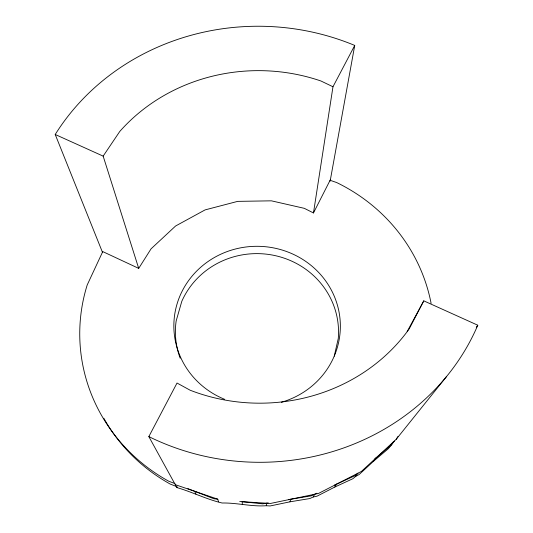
<?xml version="1.0" encoding="UTF-8"?>
<svg xmlns="http://www.w3.org/2000/svg" width="533" height="533" viewBox="0 0 533 533"><rect width="100%" height="100%" fill="white"/><g stroke="black" fill="none" stroke-linecap="round" stroke-linejoin="round"><path stroke-width="0.8" d="M476.269 327.182L477.781 325.217L423.782 300.845L409.257 328.801A179.728 166.263 1.3 0 1 190.174 390.236L177.023 383.034L148.834 436.6L176.889 487.575C192.24 491.986 206.651 499.381 222.108 503.005C236.859 502.699 251.656 506.81 266.273 505.724L266.62 503.205M174.971 483.618L168.515 481.106A177.176 169.847 1.3 0 1 87.212 284.962L102.749 251.589L138.707 268.379L151.072 248.818L175.604 225.992L205.098 209.895L237.698 201.367L271.43 200.834L304.303 208.33L313.477 212.947L332.978 86.759L354.731 45.425A235.346 218.017 1.3 0 0 55.219 134.483L102.496 252.356M330.127 181.187L354.731 45.425M334.251 356.197L338.268 338.495A81.582 78.264 1.3 0 0 276.42 255.913A81.582 78.264 1.3 0 0 181.793 301.352L176.17 320.913A81.582 78.264 1.3 0 0 180.194 358.223M266.273 505.724L270.098 505.964L289.912 501.833L290.771 499.228M176.889 487.575L177.276 486.816M289.912 501.833L309.826 498.548L313.284 496.956L314.65 494.258M313.477 212.947L330.407 179.654M407.172 331.533L423.782 300.845M394.4 441.071L388.404 448.639L373.526 461.238L359.082 474.583L355.751 476.289L352.899 478.707L334.817 487.035L317.002 496.183L313.284 496.956M242.328 504.251L242.155 501.7L270.531 503.445L318.454 493.465L361.427 471.419L396.186 439.325L397.898 436.534M334.817 487.035L336.649 484.131M138.707 268.379L103.155 156.122L119.765 131.471A179.728 166.263 1.3 0 1 320.933 80.989L332.978 86.759M355.751 476.289L358.029 473.164L355.111 475.629L334.477 485.13M373.526 461.238L376.171 457.8M390.955 444.975L393.447 441.85L391.355 444.948L374.299 459.393M396.186 439.325L446.368 376.744M316.908 493.218L311.125 495.883L288.36 499.628M268.232 502.945L262.762 503.845L239.717 501.446M218.49 501.773L217.79 499.168L213.906 498.768L187.863 488.634M175.297 484.677L217.79 499.168M330.087 180.281L336.649 182.539A177.176 169.847 1.3 0 1 431.11 303.39M176.576 486.542L170.247 484.077A173.605 166.769 1.3 0 1 103.808 418.218M55.219 134.483L103.155 156.122M194.712 491.299L195.897 494.064M477.781 325.217A235.346 218.017 1.3 0 1 148.834 436.6M224.506 399.27A83.255 79.697 1.3 0 1 193.066 274.948A83.255 79.697 1.3 0 1 326.436 282.01A83.255 79.697 1.3 0 1 281.364 402.282"/></g></svg>
